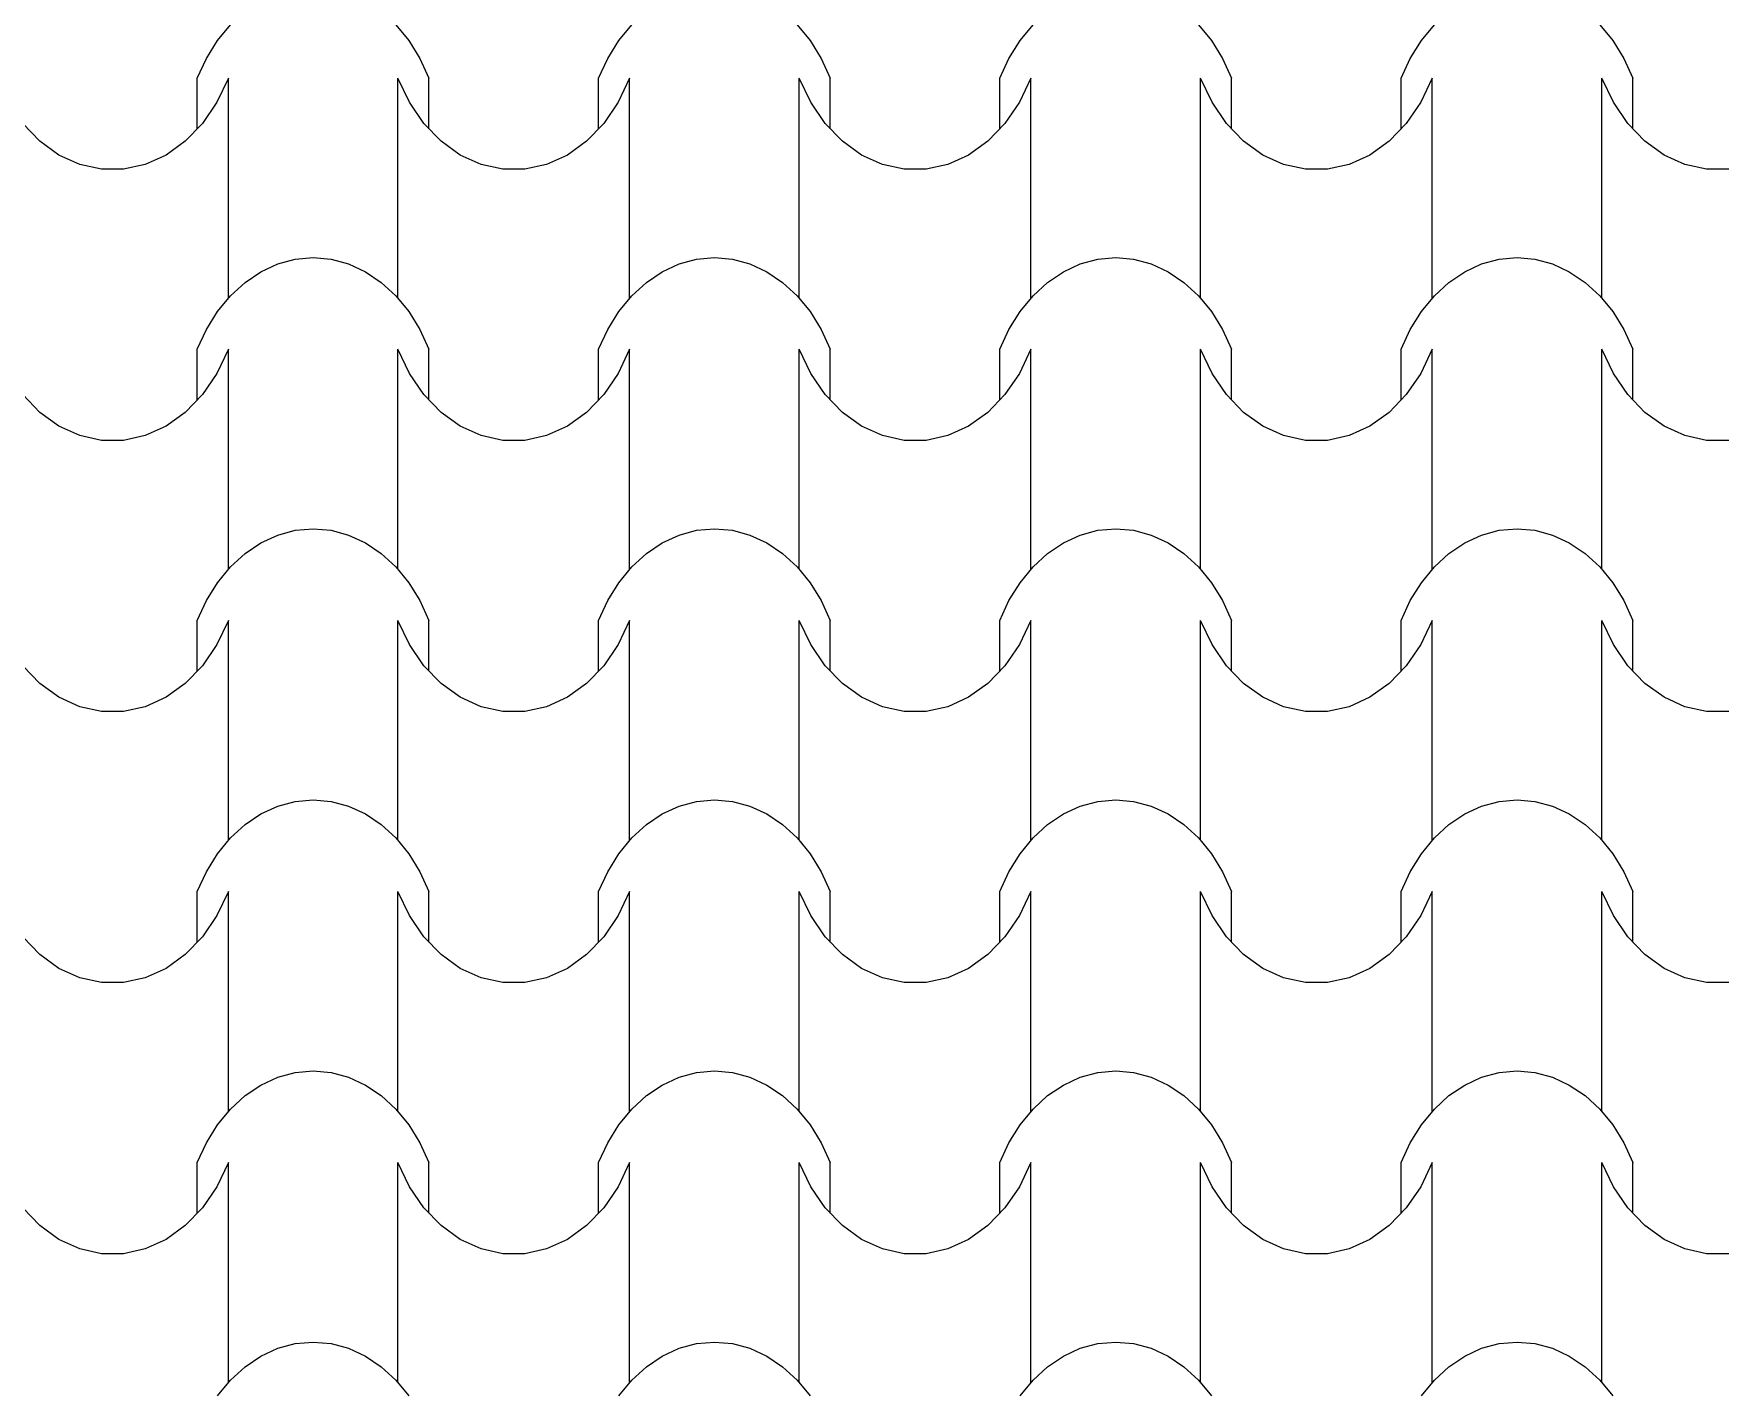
# Model space of a CAD drawing. Header units: millimetres. Extents: x 42452 to 2852333, y -419346 to 834876.
# Drawn here: x 2629564 to 2632409, y 653995 to 656276 of the extents above; entities that cross this region are included whole.
import ezdxf

# ---------------------------------------------------------------- set-up
doc = ezdxf.new("R2010")
doc.units = ezdxf.units.MM
doc.layers.add('M-2 keramitin shtrixi_Ном._пера__21_Pen_No__1', color=7, linetype='Continuous', lineweight=15)
doc.layers.add('memar', color=7, linetype='Continuous', lineweight=25)

# ---------------------------------------------------------------- blocks, each defined once
blk = doc.blocks.new('*X17')
at = {"layer": 'M-2 keramitin shtrixi_Ном._пера__21_Pen_No__1', "color": 7, "linetype": 'Continuous', "lineweight": 15}
for p, q in [((-256465.6, -1354445.5), (-256443.7, -1354418.9)), ((-256165.4, -1354418.9), (-256143.6, -1354445.5)), ((-255790, -1354445.5), (-255768.2, -1354418.9)), ((-255489.8, -1354418.9), (-255468, -1354445.5)), ((-255114.5, -1354445.5), (-255092.6, -1354418.9)), ((-254814.3, -1354418.9), (-254792.5, -1354445.5)), ((-254438.9, -1354445.5), (-254417.1, -1354418.9)), ((-254138.7, -1354418.9), (-254116.9, -1354445.5)), ((-256484.3, -1354475.7), (-256465.6, -1354445.5)), ((-256143.6, -1354445.5), (-256124.8, -1354475.7)), ((-255808.7, -1354475.7), (-255790, -1354445.5)), ((-255468, -1354445.5), (-255449.3, -1354475.7)), ((-255133.2, -1354475.7), (-255114.5, -1354445.5)), ((-254792.5, -1354445.5), (-254773.7, -1354475.7)), ((-254457.6, -1354475.7), (-254438.9, -1354445.5)), ((-254116.9, -1354445.5), (-254098.2, -1354475.7)), ((-256499.6, -1354509), (-256484.3, -1354475.7)), ((-256124.8, -1354475.7), (-256109.6, -1354509)), ((-255824, -1354509), (-255808.7, -1354475.7)), ((-255449.3, -1354475.7), (-255434, -1354509)), ((-255148.5, -1354509), (-255133.2, -1354475.7)), ((-254773.7, -1354475.7), (-254758.4, -1354509)), ((-254472.9, -1354509), (-254457.6, -1354475.7)), ((-254098.2, -1354475.7), (-254082.9, -1354509)), ((-256499.6, -1354594), (-256499.6, -1354509)), ((-256447.3, -1354509), (-256466.7, -1354549.5)), ((-256447.3, -1354694), (-256447.3, -1354509)), ((-256161.8, -1354694), (-256161.8, -1354509)), ((-256142.5, -1354549.5), (-256161.8, -1354509)), ((-256109.6, -1354594), (-256109.6, -1354509)), ((-255824, -1354594), (-255824, -1354509)), ((-255771.8, -1354509), (-255791.1, -1354549.5)), ((-255771.8, -1354694), (-255771.8, -1354509)), ((-255486.3, -1354694), (-255486.3, -1354509)), ((-255466.9, -1354549.5), (-255486.3, -1354509)), ((-255434, -1354594), (-255434, -1354509)), ((-255148.5, -1354594), (-255148.5, -1354509)), ((-255096.2, -1354509), (-255115.5, -1354549.5)), ((-255096.2, -1354694), (-255096.2, -1354509)), ((-254810.7, -1354694), (-254810.7, -1354509)), ((-254791.4, -1354549.5), (-254810.7, -1354509)), ((-254758.4, -1354594), (-254758.4, -1354509)), ((-254472.9, -1354594), (-254472.9, -1354509)), ((-254420.7, -1354509), (-254440, -1354549.5)), ((-254420.7, -1354694), (-254420.7, -1354509)), ((-254135.1, -1354694), (-254135.1, -1354509)), ((-254115.8, -1354549.5), (-254135.1, -1354509)), ((-254082.9, -1354594), (-254082.9, -1354509)), ((-256466.7, -1354549.5), (-256491.1, -1354585.2)), ((-256118.1, -1354585.2), (-256142.5, -1354549.5)), ((-255791.1, -1354549.5), (-255815.5, -1354585.2)), ((-255442.5, -1354585.2), (-255466.9, -1354549.5)), ((-255115.5, -1354549.5), (-255140, -1354585.2)), ((-254767, -1354585.2), (-254791.4, -1354549.5)), ((-254440, -1354549.5), (-254464.4, -1354585.2)), ((-254091.4, -1354585.2), (-254115.8, -1354549.5)), ((-256764.8, -1354615.1), (-256793.6, -1354585.2)), ((-256491.1, -1354585.2), (-256519.9, -1354615.1)), ((-256089.3, -1354615.1), (-256118.1, -1354585.2)), ((-255815.5, -1354585.2), (-255844.3, -1354615.1)), ((-255413.7, -1354615.1), (-255442.5, -1354585.2)), ((-255140, -1354585.2), (-255168.8, -1354615.1)), ((-254738.2, -1354615.1), (-254767, -1354585.2)), ((-254464.4, -1354585.2), (-254493.2, -1354615.1)), ((-254062.6, -1354615.1), (-254091.4, -1354585.2)), ((-256732.5, -1354638.3), (-256764.8, -1354615.1)), ((-256519.9, -1354615.1), (-256552.2, -1354638.3)), ((-256056.9, -1354638.3), (-256089.3, -1354615.1)), ((-255844.3, -1354615.1), (-255876.7, -1354638.3)), ((-255381.3, -1354638.3), (-255413.7, -1354615.1)), ((-255168.8, -1354615.1), (-255201.1, -1354638.3)), ((-254705.8, -1354638.3), (-254738.2, -1354615.1)), ((-254493.2, -1354615.1), (-254525.6, -1354638.3)), ((-254030.2, -1354638.3), (-254062.6, -1354615.1)), ((-256697.5, -1354654.2), (-256732.5, -1354638.3)), ((-256660.9, -1354662.3), (-256697.5, -1354654.2)), ((-256587.2, -1354654.2), (-256623.8, -1354662.3)), ((-256552.2, -1354638.3), (-256587.2, -1354654.2)), ((-256021.9, -1354654.2), (-256056.9, -1354638.3)), ((-255985.4, -1354662.3), (-256021.9, -1354654.2)), ((-255911.7, -1354654.2), (-255948.2, -1354662.3)), ((-255876.7, -1354638.3), (-255911.7, -1354654.2)), ((-255346.4, -1354654.2), (-255381.3, -1354638.3)), ((-255309.8, -1354662.3), (-255346.4, -1354654.2)), ((-255236.1, -1354654.2), (-255272.7, -1354662.3)), ((-255201.1, -1354638.3), (-255236.1, -1354654.2)), ((-254670.8, -1354654.2), (-254705.8, -1354638.3)), ((-254634.2, -1354662.3), (-254670.8, -1354654.2)), ((-254560.5, -1354654.2), (-254597.1, -1354662.3)), ((-254525.6, -1354638.3), (-254560.5, -1354654.2)), ((-253995.3, -1354654.2), (-254030.2, -1354638.3)), ((-253958.7, -1354662.3), (-253995.3, -1354654.2)), ((-256642.4, -1354662.3), (-256660.9, -1354662.3)), ((-256623.8, -1354662.3), (-256642.4, -1354662.3)), ((-255966.8, -1354662.3), (-255985.4, -1354662.3)), ((-255948.2, -1354662.3), (-255966.8, -1354662.3)), ((-255291.2, -1354662.3), (-255309.8, -1354662.3)), ((-255272.7, -1354662.3), (-255291.2, -1354662.3)), ((-254615.7, -1354662.3), (-254634.2, -1354662.3)), ((-254597.1, -1354662.3), (-254615.7, -1354662.3)), ((-253940.1, -1354662.3), (-253958.7, -1354662.3)), ((-253921.6, -1354662.3), (-253940.1, -1354662.3)), ((-256447.3, -1354879.1), (-256447.3, -1354694)), ((-256161.8, -1354879.1), (-256161.8, -1354694)), ((-255771.8, -1354879.1), (-255771.8, -1354694)), ((-255486.3, -1354879.1), (-255486.3, -1354694)), ((-255096.2, -1354879.1), (-255096.2, -1354694)), ((-254810.7, -1354879.1), (-254810.7, -1354694)), ((-254420.7, -1354879.1), (-254420.7, -1354694)), ((-254135.1, -1354879.1), (-254135.1, -1354694)), ((-256392.6, -1354834.7), (-256364.2, -1354821.6)), ((-256364.2, -1354821.6), (-256334.7, -1354813.7)), ((-256334.7, -1354813.7), (-256304.6, -1354811)), ((-256304.6, -1354811), (-256274.5, -1354813.7)), ((-256274.5, -1354813.7), (-256245, -1354821.6)), ((-256245, -1354821.6), (-256216.6, -1354834.7)), ((-255717, -1354834.7), (-255688.6, -1354821.6)), ((-255688.6, -1354821.6), (-255659.1, -1354813.7)), ((-255659.1, -1354813.7), (-255629, -1354811)), ((-255629, -1354811), (-255598.9, -1354813.7)), ((-255598.9, -1354813.7), (-255569.4, -1354821.6)), ((-255569.4, -1354821.6), (-255541, -1354834.7)), ((-255041.4, -1354834.7), (-255013.1, -1354821.6)), ((-255013.1, -1354821.6), (-254983.6, -1354813.7)), ((-254983.6, -1354813.7), (-254953.5, -1354811)), ((-254953.5, -1354811), (-254923.4, -1354813.7)), ((-254923.4, -1354813.7), (-254893.8, -1354821.6)), ((-254893.8, -1354821.6), (-254865.5, -1354834.7)), ((-254365.9, -1354834.7), (-254337.5, -1354821.6)), ((-254337.5, -1354821.6), (-254308, -1354813.7)), ((-254308, -1354813.7), (-254277.9, -1354811)), ((-254277.9, -1354811), (-254247.8, -1354813.7)), ((-254247.8, -1354813.7), (-254218.3, -1354821.6)), ((-254218.3, -1354821.6), (-254189.9, -1354834.7)), ((-256443.7, -1354875.2), (-256419.3, -1354852.7)), ((-256419.3, -1354852.7), (-256392.6, -1354834.7)), ((-256216.6, -1354834.7), (-256189.9, -1354852.7)), ((-256189.9, -1354852.7), (-256165.4, -1354875.2)), ((-255768.2, -1354875.2), (-255743.7, -1354852.7)), ((-255743.7, -1354852.7), (-255717, -1354834.7)), ((-255541, -1354834.7), (-255514.3, -1354852.7)), ((-255514.3, -1354852.7), (-255489.8, -1354875.2)), ((-255092.6, -1354875.2), (-255068.1, -1354852.7)), ((-255068.1, -1354852.7), (-255041.4, -1354834.7)), ((-254865.5, -1354834.7), (-254838.8, -1354852.7)), ((-254838.8, -1354852.7), (-254814.3, -1354875.2)), ((-254417.1, -1354875.2), (-254392.6, -1354852.7)), ((-254392.6, -1354852.7), (-254365.9, -1354834.7)), ((-254189.9, -1354834.7), (-254163.2, -1354852.7)), ((-254163.2, -1354852.7), (-254138.7, -1354875.2)), ((-256465.6, -1354901.8), (-256443.7, -1354875.2)), ((-256165.4, -1354875.2), (-256143.6, -1354901.8)), ((-255790, -1354901.8), (-255768.2, -1354875.2)), ((-255489.8, -1354875.2), (-255468, -1354901.8)), ((-255114.5, -1354901.8), (-255092.6, -1354875.2)), ((-254814.3, -1354875.2), (-254792.5, -1354901.8)), ((-254438.9, -1354901.8), (-254417.1, -1354875.2)), ((-254138.7, -1354875.2), (-254116.9, -1354901.8)), ((-256484.3, -1354932.1), (-256465.6, -1354901.8)), ((-256143.6, -1354901.8), (-256124.8, -1354932.1)), ((-255808.7, -1354932.1), (-255790, -1354901.8)), ((-255468, -1354901.8), (-255449.3, -1354932.1)), ((-255133.2, -1354932.1), (-255114.5, -1354901.8)), ((-254792.5, -1354901.8), (-254773.7, -1354932.1)), ((-254457.6, -1354932.1), (-254438.9, -1354901.8)), ((-254116.9, -1354901.8), (-254098.2, -1354932.1)), ((-256499.6, -1354965.3), (-256484.3, -1354932.1)), ((-256124.8, -1354932.1), (-256109.6, -1354965.3)), ((-255824, -1354965.3), (-255808.7, -1354932.1)), ((-255449.3, -1354932.1), (-255434, -1354965.3)), ((-255148.5, -1354965.3), (-255133.2, -1354932.1)), ((-254773.7, -1354932.1), (-254758.4, -1354965.3)), ((-254472.9, -1354965.3), (-254457.6, -1354932.1)), ((-254098.2, -1354932.1), (-254082.9, -1354965.3)), ((-256499.6, -1355050.4), (-256499.6, -1354965.3)), ((-256447.3, -1354965.3), (-256466.7, -1355005.8)), ((-256447.3, -1355150.4), (-256447.3, -1354965.3)), ((-256161.8, -1355150.4), (-256161.8, -1354965.3)), ((-256142.5, -1355005.8), (-256161.8, -1354965.3)), ((-256109.6, -1355050.4), (-256109.6, -1354965.3)), ((-255824, -1355050.4), (-255824, -1354965.3)), ((-255771.8, -1354965.3), (-255791.1, -1355005.8)), ((-255771.8, -1355150.4), (-255771.8, -1354965.3)), ((-255486.3, -1355150.4), (-255486.3, -1354965.3)), ((-255466.9, -1355005.8), (-255486.3, -1354965.3)), ((-255434, -1355050.4), (-255434, -1354965.3)), ((-255148.5, -1355050.4), (-255148.5, -1354965.3)), ((-255096.2, -1354965.3), (-255115.5, -1355005.8)), ((-255096.2, -1355150.4), (-255096.2, -1354965.3)), ((-254810.7, -1355150.4), (-254810.7, -1354965.3)), ((-254791.4, -1355005.8), (-254810.7, -1354965.3)), ((-254758.4, -1355050.4), (-254758.4, -1354965.3)), ((-254472.9, -1355050.4), (-254472.9, -1354965.3)), ((-254420.7, -1354965.3), (-254440, -1355005.8)), ((-254420.7, -1355150.4), (-254420.7, -1354965.3)), ((-254135.1, -1355150.4), (-254135.1, -1354965.3)), ((-254115.8, -1355005.8), (-254135.1, -1354965.3)), ((-254082.9, -1355050.4), (-254082.9, -1354965.3)), ((-256466.7, -1355005.8), (-256491.1, -1355041.5)), ((-256118.1, -1355041.5), (-256142.5, -1355005.8)), ((-255791.1, -1355005.8), (-255815.5, -1355041.5)), ((-255442.5, -1355041.5), (-255466.9, -1355005.8)), ((-255115.5, -1355005.8), (-255140, -1355041.5)), ((-254767, -1355041.5), (-254791.4, -1355005.8)), ((-254440, -1355005.8), (-254464.4, -1355041.5)), ((-254091.4, -1355041.5), (-254115.8, -1355005.8)), ((-256764.8, -1355071.5), (-256793.6, -1355041.5)), ((-256491.1, -1355041.5), (-256519.9, -1355071.5)), ((-256089.3, -1355071.5), (-256118.1, -1355041.5)), ((-255815.5, -1355041.5), (-255844.3, -1355071.5)), ((-255413.7, -1355071.5), (-255442.5, -1355041.5)), ((-255140, -1355041.5), (-255168.8, -1355071.5)), ((-254738.2, -1355071.5), (-254767, -1355041.5)), ((-254464.4, -1355041.5), (-254493.2, -1355071.5)), ((-254062.6, -1355071.5), (-254091.4, -1355041.5)), ((-256732.5, -1355094.7), (-256764.8, -1355071.5)), ((-256519.9, -1355071.5), (-256552.2, -1355094.7)), ((-256056.9, -1355094.7), (-256089.3, -1355071.5)), ((-255844.3, -1355071.5), (-255876.7, -1355094.7)), ((-255381.3, -1355094.7), (-255413.7, -1355071.5)), ((-255168.8, -1355071.5), (-255201.1, -1355094.7)), ((-254705.8, -1355094.7), (-254738.2, -1355071.5)), ((-254493.2, -1355071.5), (-254525.6, -1355094.7)), ((-254030.2, -1355094.7), (-254062.6, -1355071.5)), ((-256697.5, -1355110.6), (-256732.5, -1355094.7)), ((-256660.9, -1355118.6), (-256697.5, -1355110.6)), ((-256587.2, -1355110.6), (-256623.8, -1355118.6)), ((-256552.2, -1355094.7), (-256587.2, -1355110.6)), ((-256021.9, -1355110.6), (-256056.9, -1355094.7)), ((-255985.4, -1355118.6), (-256021.9, -1355110.6)), ((-255911.7, -1355110.6), (-255948.2, -1355118.6)), ((-255876.7, -1355094.7), (-255911.7, -1355110.6)), ((-255346.4, -1355110.6), (-255381.3, -1355094.7)), ((-255309.8, -1355118.6), (-255346.4, -1355110.6)), ((-255236.1, -1355110.6), (-255272.7, -1355118.6)), ((-255201.1, -1355094.7), (-255236.1, -1355110.6)), ((-254670.8, -1355110.6), (-254705.8, -1355094.7)), ((-254634.2, -1355118.6), (-254670.8, -1355110.6)), ((-254560.5, -1355110.6), (-254597.1, -1355118.6)), ((-254525.6, -1355094.7), (-254560.5, -1355110.6)), ((-253995.3, -1355110.6), (-254030.2, -1355094.7)), ((-253958.7, -1355118.6), (-253995.3, -1355110.6)), ((-256642.4, -1355118.6), (-256660.9, -1355118.6)), ((-256623.8, -1355118.6), (-256642.4, -1355118.6)), ((-255966.8, -1355118.6), (-255985.4, -1355118.6)), ((-255948.2, -1355118.6), (-255966.8, -1355118.6)), ((-255291.2, -1355118.6), (-255309.8, -1355118.6)), ((-255272.7, -1355118.6), (-255291.2, -1355118.6)), ((-254615.7, -1355118.6), (-254634.2, -1355118.6)), ((-254597.1, -1355118.6), (-254615.7, -1355118.6)), ((-253940.1, -1355118.6), (-253958.7, -1355118.6)), ((-253921.6, -1355118.6), (-253940.1, -1355118.6)), ((-256447.3, -1355335.5), (-256447.3, -1355150.4)), ((-256161.8, -1355335.5), (-256161.8, -1355150.4)), ((-255771.8, -1355335.5), (-255771.8, -1355150.4)), ((-255486.3, -1355335.5), (-255486.3, -1355150.4)), ((-255096.2, -1355335.5), (-255096.2, -1355150.4)), ((-254810.7, -1355335.5), (-254810.7, -1355150.4)), ((-254420.7, -1355335.5), (-254420.7, -1355150.4)), ((-254135.1, -1355335.5), (-254135.1, -1355150.4)), ((-256392.6, -1355291.1), (-256364.2, -1355278)), ((-256364.2, -1355278), (-256334.7, -1355270)), ((-256334.7, -1355270), (-256304.6, -1355267.3)), ((-256304.6, -1355267.3), (-256274.5, -1355270)), ((-256274.5, -1355270), (-256245, -1355278)), ((-256245, -1355278), (-256216.6, -1355291.1)), ((-255717, -1355291.1), (-255688.6, -1355278)), ((-255688.6, -1355278), (-255659.1, -1355270)), ((-255659.1, -1355270), (-255629, -1355267.3)), ((-255629, -1355267.3), (-255598.9, -1355270)), ((-255598.9, -1355270), (-255569.4, -1355278)), ((-255569.4, -1355278), (-255541, -1355291.1)), ((-255041.4, -1355291.1), (-255013.1, -1355278)), ((-255013.1, -1355278), (-254983.6, -1355270)), ((-254983.6, -1355270), (-254953.5, -1355267.3)), ((-254953.5, -1355267.3), (-254923.4, -1355270)), ((-254923.4, -1355270), (-254893.8, -1355278)), ((-254893.8, -1355278), (-254865.5, -1355291.1)), ((-254365.9, -1355291.1), (-254337.5, -1355278)), ((-254337.5, -1355278), (-254308, -1355270)), ((-254308, -1355270), (-254277.9, -1355267.3)), ((-254277.9, -1355267.3), (-254247.8, -1355270)), ((-254247.8, -1355270), (-254218.3, -1355278)), ((-254218.3, -1355278), (-254189.9, -1355291.1)), ((-256443.7, -1355331.6), (-256419.3, -1355309)), ((-256419.3, -1355309), (-256392.6, -1355291.1)), ((-256216.6, -1355291.1), (-256189.9, -1355309)), ((-256189.9, -1355309), (-256165.4, -1355331.6)), ((-255768.2, -1355331.6), (-255743.7, -1355309)), ((-255743.7, -1355309), (-255717, -1355291.1)), ((-255541, -1355291.1), (-255514.3, -1355309)), ((-255514.3, -1355309), (-255489.8, -1355331.6)), ((-255092.6, -1355331.6), (-255068.1, -1355309)), ((-255068.1, -1355309), (-255041.4, -1355291.1)), ((-254865.5, -1355291.1), (-254838.8, -1355309)), ((-254838.8, -1355309), (-254814.3, -1355331.6)), ((-254417.1, -1355331.6), (-254392.6, -1355309)), ((-254392.6, -1355309), (-254365.9, -1355291.1)), ((-254189.9, -1355291.1), (-254163.2, -1355309)), ((-254163.2, -1355309), (-254138.7, -1355331.6)), ((-256465.6, -1355358.2), (-256443.7, -1355331.6)), ((-256165.4, -1355331.6), (-256143.6, -1355358.2)), ((-255790, -1355358.2), (-255768.2, -1355331.6)), ((-255489.8, -1355331.6), (-255468, -1355358.2)), ((-255114.5, -1355358.2), (-255092.6, -1355331.6)), ((-254814.3, -1355331.6), (-254792.5, -1355358.2)), ((-254438.9, -1355358.2), (-254417.1, -1355331.6)), ((-254138.7, -1355331.6), (-254116.9, -1355358.2)), ((-256484.3, -1355388.4), (-256465.6, -1355358.2)), ((-256143.6, -1355358.2), (-256124.8, -1355388.4)), ((-255808.7, -1355388.4), (-255790, -1355358.2)), ((-255468, -1355358.2), (-255449.3, -1355388.4)), ((-255133.2, -1355388.4), (-255114.5, -1355358.2)), ((-254792.5, -1355358.2), (-254773.7, -1355388.4)), ((-254457.6, -1355388.4), (-254438.9, -1355358.2)), ((-254116.9, -1355358.2), (-254098.2, -1355388.4)), ((-256499.6, -1355421.7), (-256484.3, -1355388.4)), ((-256124.8, -1355388.4), (-256109.6, -1355421.7)), ((-255824, -1355421.7), (-255808.7, -1355388.4)), ((-255449.3, -1355388.4), (-255434, -1355421.7)), ((-255148.5, -1355421.7), (-255133.2, -1355388.4)), ((-254773.7, -1355388.4), (-254758.4, -1355421.7)), ((-254472.9, -1355421.7), (-254457.6, -1355388.4)), ((-254098.2, -1355388.4), (-254082.9, -1355421.7)), ((-256499.6, -1355506.7), (-256499.6, -1355421.7)), ((-256447.3, -1355421.7), (-256466.7, -1355462.2)), ((-256447.3, -1355606.7), (-256447.3, -1355421.7)), ((-256161.8, -1355606.7), (-256161.8, -1355421.7)), ((-256142.5, -1355462.2), (-256161.8, -1355421.7)), ((-256109.6, -1355506.7), (-256109.6, -1355421.7)), ((-255824, -1355506.7), (-255824, -1355421.7)), ((-255771.8, -1355421.7), (-255791.1, -1355462.2)), ((-255771.8, -1355606.7), (-255771.8, -1355421.7)), ((-255486.3, -1355606.7), (-255486.3, -1355421.7)), ((-255466.9, -1355462.2), (-255486.3, -1355421.7)), ((-255434, -1355506.7), (-255434, -1355421.7)), ((-255148.5, -1355506.7), (-255148.5, -1355421.7)), ((-255096.2, -1355421.7), (-255115.5, -1355462.2)), ((-255096.2, -1355606.7), (-255096.2, -1355421.7)), ((-254810.7, -1355606.7), (-254810.7, -1355421.7)), ((-254791.4, -1355462.2), (-254810.7, -1355421.7)), ((-254758.4, -1355506.7), (-254758.4, -1355421.7)), ((-254472.9, -1355506.7), (-254472.9, -1355421.7)), ((-254420.7, -1355421.7), (-254440, -1355462.2)), ((-254420.7, -1355606.7), (-254420.7, -1355421.7)), ((-254135.1, -1355606.7), (-254135.1, -1355421.7)), ((-254115.8, -1355462.2), (-254135.1, -1355421.7)), ((-254082.9, -1355506.7), (-254082.9, -1355421.7)), ((-256466.7, -1355462.2), (-256491.1, -1355497.9)), ((-256118.1, -1355497.9), (-256142.5, -1355462.2)), ((-255791.1, -1355462.2), (-255815.5, -1355497.9)), ((-255442.5, -1355497.9), (-255466.9, -1355462.2)), ((-255115.5, -1355462.2), (-255140, -1355497.9)), ((-254767, -1355497.9), (-254791.4, -1355462.2)), ((-254440, -1355462.2), (-254464.4, -1355497.9)), ((-254091.4, -1355497.9), (-254115.8, -1355462.2)), ((-256764.8, -1355527.8), (-256793.6, -1355497.9)), ((-256491.1, -1355497.9), (-256519.9, -1355527.8)), ((-256089.3, -1355527.8), (-256118.1, -1355497.9)), ((-255815.5, -1355497.9), (-255844.3, -1355527.8)), ((-255413.7, -1355527.8), (-255442.5, -1355497.9)), ((-255140, -1355497.9), (-255168.8, -1355527.8)), ((-254738.2, -1355527.8), (-254767, -1355497.9)), ((-254464.4, -1355497.9), (-254493.2, -1355527.8)), ((-254062.6, -1355527.8), (-254091.4, -1355497.9)), ((-256732.5, -1355551), (-256764.8, -1355527.8)), ((-256519.9, -1355527.8), (-256552.2, -1355551)), ((-256056.9, -1355551), (-256089.3, -1355527.8)), ((-255844.3, -1355527.8), (-255876.7, -1355551)), ((-255381.3, -1355551), (-255413.7, -1355527.8)), ((-255168.8, -1355527.8), (-255201.1, -1355551)), ((-254705.8, -1355551), (-254738.2, -1355527.8)), ((-254493.2, -1355527.8), (-254525.6, -1355551)), ((-254030.2, -1355551), (-254062.6, -1355527.8)), ((-256697.5, -1355566.9), (-256732.5, -1355551)), ((-256660.9, -1355575), (-256697.5, -1355566.9)), ((-256587.2, -1355566.9), (-256623.8, -1355575)), ((-256552.2, -1355551), (-256587.2, -1355566.9)), ((-256021.9, -1355566.9), (-256056.9, -1355551)), ((-255985.4, -1355575), (-256021.9, -1355566.9)), ((-255911.7, -1355566.9), (-255948.2, -1355575)), ((-255876.7, -1355551), (-255911.7, -1355566.9)), ((-255346.4, -1355566.9), (-255381.3, -1355551)), ((-255309.8, -1355575), (-255346.4, -1355566.9)), ((-255236.1, -1355566.9), (-255272.7, -1355575)), ((-255201.1, -1355551), (-255236.1, -1355566.9)), ((-254670.8, -1355566.9), (-254705.8, -1355551)), ((-254634.2, -1355575), (-254670.8, -1355566.9)), ((-254560.5, -1355566.9), (-254597.1, -1355575)), ((-254525.6, -1355551), (-254560.5, -1355566.9)), ((-253995.3, -1355566.9), (-254030.2, -1355551)), ((-253958.7, -1355575), (-253995.3, -1355566.9)), ((-256642.4, -1355575), (-256660.9, -1355575)), ((-256623.8, -1355575), (-256642.4, -1355575)), ((-255966.8, -1355575), (-255985.4, -1355575)), ((-255948.2, -1355575), (-255966.8, -1355575)), ((-255291.2, -1355575), (-255309.8, -1355575)), ((-255272.7, -1355575), (-255291.2, -1355575)), ((-254615.7, -1355575), (-254634.2, -1355575)), ((-254597.1, -1355575), (-254615.7, -1355575)), ((-253940.1, -1355575), (-253958.7, -1355575)), ((-253921.6, -1355575), (-253940.1, -1355575)), ((-256447.3, -1355791.8), (-256447.3, -1355606.7)), ((-256161.8, -1355791.8), (-256161.8, -1355606.7)), ((-255771.8, -1355791.8), (-255771.8, -1355606.7)), ((-255486.3, -1355791.8), (-255486.3, -1355606.7)), ((-255096.2, -1355791.8), (-255096.2, -1355606.7)), ((-254810.7, -1355791.8), (-254810.7, -1355606.7)), ((-254420.7, -1355791.8), (-254420.7, -1355606.7)), ((-254135.1, -1355791.8), (-254135.1, -1355606.7)), ((-256392.6, -1355747.4), (-256364.2, -1355734.3)), ((-256364.2, -1355734.3), (-256334.7, -1355726.4)), ((-256334.7, -1355726.4), (-256304.6, -1355723.7)), ((-256304.6, -1355723.7), (-256274.5, -1355726.4)), ((-256274.5, -1355726.4), (-256245, -1355734.3)), ((-256245, -1355734.3), (-256216.6, -1355747.4)), ((-255717, -1355747.4), (-255688.6, -1355734.3)), ((-255688.6, -1355734.3), (-255659.1, -1355726.4)), ((-255659.1, -1355726.4), (-255629, -1355723.7)), ((-255629, -1355723.7), (-255598.9, -1355726.4)), ((-255598.9, -1355726.4), (-255569.4, -1355734.3)), ((-255569.4, -1355734.3), (-255541, -1355747.4)), ((-255041.4, -1355747.4), (-255013.1, -1355734.3)), ((-255013.1, -1355734.3), (-254983.6, -1355726.4)), ((-254983.6, -1355726.4), (-254953.5, -1355723.7)), ((-254953.5, -1355723.7), (-254923.4, -1355726.4)), ((-254923.4, -1355726.4), (-254893.8, -1355734.3)), ((-254893.8, -1355734.3), (-254865.5, -1355747.4)), ((-254365.9, -1355747.4), (-254337.5, -1355734.3)), ((-254337.5, -1355734.3), (-254308, -1355726.4)), ((-254308, -1355726.4), (-254277.9, -1355723.7)), ((-254277.9, -1355723.7), (-254247.8, -1355726.4)), ((-254247.8, -1355726.4), (-254218.3, -1355734.3)), ((-254218.3, -1355734.3), (-254189.9, -1355747.4)), ((-256443.7, -1355787.9), (-256419.3, -1355765.4)), ((-256419.3, -1355765.4), (-256392.6, -1355747.4)), ((-256216.6, -1355747.4), (-256189.9, -1355765.4)), ((-256189.9, -1355765.4), (-256165.4, -1355787.9)), ((-255768.2, -1355787.9), (-255743.7, -1355765.4)), ((-255743.7, -1355765.4), (-255717, -1355747.4)), ((-255541, -1355747.4), (-255514.3, -1355765.4)), ((-255514.3, -1355765.4), (-255489.8, -1355787.9)), ((-255092.6, -1355787.9), (-255068.1, -1355765.4)), ((-255068.1, -1355765.4), (-255041.4, -1355747.4)), ((-254865.5, -1355747.4), (-254838.8, -1355765.4)), ((-254838.8, -1355765.4), (-254814.3, -1355787.9)), ((-254417.1, -1355787.9), (-254392.6, -1355765.4)), ((-254392.6, -1355765.4), (-254365.9, -1355747.4)), ((-254189.9, -1355747.4), (-254163.2, -1355765.4)), ((-254163.2, -1355765.4), (-254138.7, -1355787.9)), ((-256465.6, -1355814.5), (-256443.7, -1355787.9)), ((-256165.4, -1355787.9), (-256143.6, -1355814.5)), ((-255790, -1355814.5), (-255768.2, -1355787.9)), ((-255489.8, -1355787.9), (-255468, -1355814.5)), ((-255114.5, -1355814.5), (-255092.6, -1355787.9)), ((-254814.3, -1355787.9), (-254792.5, -1355814.5)), ((-254438.9, -1355814.5), (-254417.1, -1355787.9)), ((-254138.7, -1355787.9), (-254116.9, -1355814.5)), ((-256484.3, -1355844.8), (-256465.6, -1355814.5)), ((-256143.6, -1355814.5), (-256124.8, -1355844.8)), ((-255808.7, -1355844.8), (-255790, -1355814.5)), ((-255468, -1355814.5), (-255449.3, -1355844.8)), ((-255133.2, -1355844.8), (-255114.5, -1355814.5)), ((-254792.5, -1355814.5), (-254773.7, -1355844.8)), ((-254457.6, -1355844.8), (-254438.9, -1355814.5)), ((-254116.9, -1355814.5), (-254098.2, -1355844.8)), ((-256499.6, -1355878), (-256484.3, -1355844.8)), ((-256124.8, -1355844.8), (-256109.6, -1355878)), ((-255824, -1355878), (-255808.7, -1355844.8)), ((-255449.3, -1355844.8), (-255434, -1355878)), ((-255148.5, -1355878), (-255133.2, -1355844.8)), ((-254773.7, -1355844.8), (-254758.4, -1355878)), ((-254472.9, -1355878), (-254457.6, -1355844.8)), ((-254098.2, -1355844.8), (-254082.9, -1355878)), ((-256499.6, -1355963.1), (-256499.6, -1355878)), ((-256447.3, -1355878), (-256466.7, -1355918.5)), ((-256447.3, -1356063.1), (-256447.3, -1355878)), ((-256161.8, -1356063.1), (-256161.8, -1355878)), ((-256142.5, -1355918.5), (-256161.8, -1355878)), ((-256109.6, -1355963.1), (-256109.6, -1355878)), ((-255824, -1355963.1), (-255824, -1355878)), ((-255771.8, -1355878), (-255791.1, -1355918.5)), ((-255771.8, -1356063.1), (-255771.8, -1355878)), ((-255486.3, -1356063.1), (-255486.3, -1355878)), ((-255466.9, -1355918.5), (-255486.3, -1355878)), ((-255434, -1355963.1), (-255434, -1355878)), ((-255148.5, -1355963.1), (-255148.5, -1355878)), ((-255096.2, -1355878), (-255115.5, -1355918.5)), ((-255096.2, -1356063.1), (-255096.2, -1355878)), ((-254810.7, -1356063.1), (-254810.7, -1355878)), ((-254791.4, -1355918.5), (-254810.7, -1355878)), ((-254758.4, -1355963.1), (-254758.4, -1355878)), ((-254472.9, -1355963.1), (-254472.9, -1355878)), ((-254420.7, -1355878), (-254440, -1355918.5)), ((-254420.7, -1356063.1), (-254420.7, -1355878)), ((-254135.1, -1356063.1), (-254135.1, -1355878)), ((-254115.8, -1355918.5), (-254135.1, -1355878)), ((-254082.9, -1355963.1), (-254082.9, -1355878)), ((-256466.7, -1355918.5), (-256491.1, -1355954.2)), ((-256118.1, -1355954.2), (-256142.5, -1355918.5)), ((-255791.1, -1355918.5), (-255815.5, -1355954.2)), ((-255442.5, -1355954.2), (-255466.9, -1355918.5)), ((-255115.5, -1355918.5), (-255140, -1355954.2)), ((-254767, -1355954.2), (-254791.4, -1355918.5)), ((-254440, -1355918.5), (-254464.4, -1355954.2)), ((-254091.4, -1355954.2), (-254115.8, -1355918.5)), ((-256764.8, -1355984.2), (-256793.6, -1355954.2)), ((-256491.1, -1355954.2), (-256519.9, -1355984.2)), ((-256089.3, -1355984.2), (-256118.1, -1355954.2)), ((-255815.5, -1355954.2), (-255844.3, -1355984.2)), ((-255413.7, -1355984.2), (-255442.5, -1355954.2)), ((-255140, -1355954.2), (-255168.8, -1355984.2)), ((-254738.2, -1355984.2), (-254767, -1355954.2)), ((-254464.4, -1355954.2), (-254493.2, -1355984.2)), ((-254062.6, -1355984.2), (-254091.4, -1355954.2)), ((-256732.5, -1356007.4), (-256764.8, -1355984.2)), ((-256519.9, -1355984.2), (-256552.2, -1356007.4)), ((-256056.9, -1356007.4), (-256089.3, -1355984.2)), ((-255844.3, -1355984.2), (-255876.7, -1356007.4)), ((-255381.3, -1356007.4), (-255413.7, -1355984.2)), ((-255168.8, -1355984.2), (-255201.1, -1356007.4)), ((-254705.8, -1356007.4), (-254738.2, -1355984.2)), ((-254493.2, -1355984.2), (-254525.6, -1356007.4)), ((-254030.2, -1356007.4), (-254062.6, -1355984.2)), ((-256697.5, -1356023.3), (-256732.5, -1356007.4)), ((-256660.9, -1356031.3), (-256697.5, -1356023.3)), ((-256587.2, -1356023.3), (-256623.8, -1356031.3)), ((-256552.2, -1356007.4), (-256587.2, -1356023.3)), ((-256021.9, -1356023.3), (-256056.9, -1356007.4)), ((-255985.4, -1356031.3), (-256021.9, -1356023.3)), ((-255911.7, -1356023.3), (-255948.2, -1356031.3)), ((-255876.7, -1356007.4), (-255911.7, -1356023.3)), ((-255346.4, -1356023.3), (-255381.3, -1356007.4)), ((-255309.8, -1356031.3), (-255346.4, -1356023.3)), ((-255236.1, -1356023.3), (-255272.7, -1356031.3)), ((-255201.1, -1356007.4), (-255236.1, -1356023.3)), ((-254670.8, -1356023.3), (-254705.8, -1356007.4)), ((-254634.2, -1356031.3), (-254670.8, -1356023.3)), ((-254560.5, -1356023.3), (-254597.1, -1356031.3)), ((-254525.6, -1356007.4), (-254560.5, -1356023.3)), ((-253995.3, -1356023.3), (-254030.2, -1356007.4)), ((-253958.7, -1356031.3), (-253995.3, -1356023.3)), ((-256642.4, -1356031.3), (-256660.9, -1356031.3)), ((-256623.8, -1356031.3), (-256642.4, -1356031.3)), ((-255966.8, -1356031.3), (-255985.4, -1356031.3)), ((-255948.2, -1356031.3), (-255966.8, -1356031.3)), ((-255291.2, -1356031.3), (-255309.8, -1356031.3)), ((-255272.7, -1356031.3), (-255291.2, -1356031.3)), ((-254615.7, -1356031.3), (-254634.2, -1356031.3)), ((-254597.1, -1356031.3), (-254615.7, -1356031.3)), ((-253940.1, -1356031.3), (-253958.7, -1356031.3)), ((-253921.6, -1356031.3), (-253940.1, -1356031.3)), ((-256447.3, -1356248.2), (-256447.3, -1356063.1)), ((-256161.8, -1356248.2), (-256161.8, -1356063.1)), ((-255771.8, -1356248.2), (-255771.8, -1356063.1)), ((-255486.3, -1356248.2), (-255486.3, -1356063.1)), ((-255096.2, -1356248.2), (-255096.2, -1356063.1)), ((-254810.7, -1356248.2), (-254810.7, -1356063.1)), ((-254420.7, -1356248.2), (-254420.7, -1356063.1)), ((-254135.1, -1356248.2), (-254135.1, -1356063.1)), ((-256392.6, -1356203.8), (-256364.2, -1356190.7)), ((-256364.2, -1356190.7), (-256334.7, -1356182.7)), ((-256334.7, -1356182.7), (-256304.6, -1356180)), ((-256304.6, -1356180), (-256274.5, -1356182.7)), ((-256274.5, -1356182.7), (-256245, -1356190.7)), ((-256245, -1356190.7), (-256216.6, -1356203.8)), ((-255717, -1356203.8), (-255688.6, -1356190.7)), ((-255688.6, -1356190.7), (-255659.1, -1356182.7)), ((-255659.1, -1356182.7), (-255629, -1356180)), ((-255629, -1356180), (-255598.9, -1356182.7)), ((-255598.9, -1356182.7), (-255569.4, -1356190.7)), ((-255569.4, -1356190.7), (-255541, -1356203.8)), ((-255041.4, -1356203.8), (-255013.1, -1356190.7)), ((-255013.1, -1356190.7), (-254983.6, -1356182.7)), ((-254983.6, -1356182.7), (-254953.5, -1356180)), ((-254953.5, -1356180), (-254923.4, -1356182.7)), ((-254923.4, -1356182.7), (-254893.8, -1356190.7)), ((-254893.8, -1356190.7), (-254865.5, -1356203.8)), ((-254365.9, -1356203.8), (-254337.5, -1356190.7)), ((-254337.5, -1356190.7), (-254308, -1356182.7)), ((-254308, -1356182.7), (-254277.9, -1356180)), ((-254277.9, -1356180), (-254247.8, -1356182.7)), ((-254247.8, -1356182.7), (-254218.3, -1356190.7)), ((-254218.3, -1356190.7), (-254189.9, -1356203.8)), ((-256443.7, -1356244.3), (-256419.3, -1356221.7)), ((-256419.3, -1356221.7), (-256392.6, -1356203.8)), ((-256216.6, -1356203.8), (-256189.9, -1356221.7)), ((-256189.9, -1356221.7), (-256165.4, -1356244.3)), ((-255768.2, -1356244.3), (-255743.7, -1356221.7)), ((-255743.7, -1356221.7), (-255717, -1356203.8)), ((-255541, -1356203.8), (-255514.3, -1356221.7)), ((-255514.3, -1356221.7), (-255489.8, -1356244.3)), ((-255092.6, -1356244.3), (-255068.1, -1356221.7)), ((-255068.1, -1356221.7), (-255041.4, -1356203.8)), ((-254865.5, -1356203.8), (-254838.8, -1356221.7)), ((-254838.8, -1356221.7), (-254814.3, -1356244.3)), ((-254417.1, -1356244.3), (-254392.6, -1356221.7)), ((-254392.6, -1356221.7), (-254365.9, -1356203.8)), ((-254189.9, -1356203.8), (-254163.2, -1356221.7)), ((-254163.2, -1356221.7), (-254138.7, -1356244.3)), ((-256465.6, -1356270.9), (-256443.7, -1356244.3)), ((-256165.4, -1356244.3), (-256143.6, -1356270.9)), ((-255790, -1356270.9), (-255768.2, -1356244.3)), ((-255489.8, -1356244.3), (-255468, -1356270.9)), ((-255114.5, -1356270.9), (-255092.6, -1356244.3)), ((-254814.3, -1356244.3), (-254792.5, -1356270.9)), ((-254438.9, -1356270.9), (-254417.1, -1356244.3)), ((-254138.7, -1356244.3), (-254116.9, -1356270.9)), ((-256484.3, -1356301.1), (-256465.6, -1356270.9)), ((-256143.6, -1356270.9), (-256124.8, -1356301.1)), ((-255808.7, -1356301.1), (-255790, -1356270.9)), ((-255468, -1356270.9), (-255449.3, -1356301.1)), ((-255133.2, -1356301.1), (-255114.5, -1356270.9)), ((-254792.5, -1356270.9), (-254773.7, -1356301.1)), ((-254457.6, -1356301.1), (-254438.9, -1356270.9)), ((-254116.9, -1356270.9), (-254098.2, -1356301.1)), ((-256499.6, -1356334.4), (-256484.3, -1356301.1)), ((-256124.8, -1356301.1), (-256109.6, -1356334.4)), ((-255824, -1356334.4), (-255808.7, -1356301.1)), ((-255449.3, -1356301.1), (-255434, -1356334.4)), ((-255148.5, -1356334.4), (-255133.2, -1356301.1)), ((-254773.7, -1356301.1), (-254758.4, -1356334.4)), ((-254472.9, -1356334.4), (-254457.6, -1356301.1)), ((-254098.2, -1356301.1), (-254082.9, -1356334.4)), ((-256499.6, -1356419.4), (-256499.6, -1356334.4)), ((-256447.3, -1356334.4), (-256466.7, -1356374.9)), ((-256447.3, -1356519.4), (-256447.3, -1356334.4)), ((-256161.8, -1356519.4), (-256161.8, -1356334.4)), ((-256142.5, -1356374.9), (-256161.8, -1356334.4)), ((-256109.6, -1356419.4), (-256109.6, -1356334.4)), ((-255824, -1356419.4), (-255824, -1356334.4)), ((-255771.8, -1356334.4), (-255791.1, -1356374.9)), ((-255771.8, -1356519.4), (-255771.8, -1356334.4)), ((-255486.3, -1356519.4), (-255486.3, -1356334.4)), ((-255466.9, -1356374.9), (-255486.3, -1356334.4)), ((-255434, -1356419.4), (-255434, -1356334.4)), ((-255148.5, -1356419.4), (-255148.5, -1356334.4)), ((-255096.2, -1356334.4), (-255115.5, -1356374.9)), ((-255096.2, -1356519.4), (-255096.2, -1356334.4)), ((-254810.7, -1356519.4), (-254810.7, -1356334.4)), ((-254791.4, -1356374.9), (-254810.7, -1356334.4)), ((-254758.4, -1356419.4), (-254758.4, -1356334.4)), ((-254472.9, -1356419.4), (-254472.9, -1356334.4)), ((-254420.7, -1356334.4), (-254440, -1356374.9)), ((-254420.7, -1356519.4), (-254420.7, -1356334.4)), ((-254135.1, -1356519.4), (-254135.1, -1356334.4)), ((-254115.8, -1356374.9), (-254135.1, -1356334.4)), ((-254082.9, -1356419.4), (-254082.9, -1356334.4)), ((-256466.7, -1356374.9), (-256491.1, -1356410.6)), ((-256118.1, -1356410.6), (-256142.5, -1356374.9)), ((-255791.1, -1356374.9), (-255815.5, -1356410.6)), ((-255442.5, -1356410.6), (-255466.9, -1356374.9)), ((-255115.5, -1356374.9), (-255140, -1356410.6)), ((-254767, -1356410.6), (-254791.4, -1356374.9)), ((-254440, -1356374.9), (-254464.4, -1356410.6)), ((-254091.4, -1356410.6), (-254115.8, -1356374.9)), ((-256764.8, -1356440.5), (-256793.6, -1356410.6)), ((-256491.1, -1356410.6), (-256519.9, -1356440.5)), ((-256089.3, -1356440.5), (-256118.1, -1356410.6)), ((-255815.5, -1356410.6), (-255844.3, -1356440.5)), ((-255413.7, -1356440.5), (-255442.5, -1356410.6)), ((-255140, -1356410.6), (-255168.8, -1356440.5)), ((-254738.2, -1356440.5), (-254767, -1356410.6)), ((-254464.4, -1356410.6), (-254493.2, -1356440.5)), ((-254062.6, -1356440.5), (-254091.4, -1356410.6)), ((-256732.5, -1356463.7), (-256764.8, -1356440.5)), ((-256519.9, -1356440.5), (-256552.2, -1356463.7)), ((-256056.9, -1356463.7), (-256089.3, -1356440.5)), ((-255844.3, -1356440.5), (-255876.7, -1356463.7)), ((-255381.3, -1356463.7), (-255413.7, -1356440.5)), ((-255168.8, -1356440.5), (-255201.1, -1356463.7)), ((-254705.8, -1356463.7), (-254738.2, -1356440.5)), ((-254493.2, -1356440.5), (-254525.6, -1356463.7)), ((-254030.2, -1356463.7), (-254062.6, -1356440.5)), ((-256697.5, -1356479.6), (-256732.5, -1356463.7)), ((-256552.2, -1356463.7), (-256587.2, -1356479.6)), ((-256021.9, -1356479.6), (-256056.9, -1356463.7)), ((-255876.7, -1356463.7), (-255911.7, -1356479.6)), ((-255346.4, -1356479.6), (-255381.3, -1356463.7)), ((-255201.1, -1356463.7), (-255236.1, -1356479.6)), ((-254670.8, -1356479.6), (-254705.8, -1356463.7)), ((-254525.6, -1356463.7), (-254560.5, -1356479.6)), ((-253995.3, -1356479.6), (-254030.2, -1356463.7)), ((-256660.9, -1356487.7), (-256697.5, -1356479.6)), ((-256642.4, -1356487.7), (-256660.9, -1356487.7)), ((-256623.8, -1356487.7), (-256642.4, -1356487.7)), ((-256587.2, -1356479.6), (-256623.8, -1356487.7)), ((-255985.4, -1356487.7), (-256021.9, -1356479.6)), ((-255966.8, -1356487.7), (-255985.4, -1356487.7)), ((-255948.2, -1356487.7), (-255966.8, -1356487.7)), ((-255911.7, -1356479.6), (-255948.2, -1356487.7)), ((-255309.8, -1356487.7), (-255346.4, -1356479.6)), ((-255291.2, -1356487.7), (-255309.8, -1356487.7)), ((-255272.7, -1356487.7), (-255291.2, -1356487.7)), ((-255236.1, -1356479.6), (-255272.7, -1356487.7)), ((-254634.2, -1356487.7), (-254670.8, -1356479.6)), ((-254615.7, -1356487.7), (-254634.2, -1356487.7)), ((-254597.1, -1356487.7), (-254615.7, -1356487.7)), ((-254560.5, -1356479.6), (-254597.1, -1356487.7)), ((-253958.7, -1356487.7), (-253995.3, -1356479.6)), ((-253940.1, -1356487.7), (-253958.7, -1356487.7)), ((-253921.6, -1356487.7), (-253940.1, -1356487.7)), ((-256447.3, -1356704.5), (-256447.3, -1356519.4)), ((-256161.8, -1356704.5), (-256161.8, -1356519.4)), ((-255771.8, -1356704.5), (-255771.8, -1356519.4)), ((-255486.3, -1356704.5), (-255486.3, -1356519.4)), ((-255096.2, -1356704.5), (-255096.2, -1356519.4)), ((-254810.7, -1356704.5), (-254810.7, -1356519.4)), ((-254420.7, -1356704.5), (-254420.7, -1356519.4)), ((-254135.1, -1356704.5), (-254135.1, -1356519.4)), ((-256392.6, -1356660.1), (-256364.2, -1356647)), ((-256364.2, -1356647), (-256334.7, -1356639.1)), ((-256334.7, -1356639.1), (-256304.6, -1356636.4)), ((-256304.6, -1356636.4), (-256274.5, -1356639.1)), ((-256274.5, -1356639.1), (-256245, -1356647)), ((-256245, -1356647), (-256216.6, -1356660.1)), ((-255717, -1356660.1), (-255688.6, -1356647)), ((-255688.6, -1356647), (-255659.1, -1356639.1)), ((-255659.1, -1356639.1), (-255629, -1356636.4)), ((-255629, -1356636.4), (-255598.9, -1356639.1)), ((-255598.9, -1356639.1), (-255569.4, -1356647)), ((-255569.4, -1356647), (-255541, -1356660.1)), ((-255041.4, -1356660.1), (-255013.1, -1356647)), ((-255013.1, -1356647), (-254983.6, -1356639.1)), ((-254983.6, -1356639.1), (-254953.5, -1356636.4)), ((-254953.5, -1356636.4), (-254923.4, -1356639.1)), ((-254923.4, -1356639.1), (-254893.8, -1356647)), ((-254893.8, -1356647), (-254865.5, -1356660.1)), ((-254365.9, -1356660.1), (-254337.5, -1356647)), ((-254337.5, -1356647), (-254308, -1356639.1)), ((-254308, -1356639.1), (-254277.9, -1356636.4)), ((-254277.9, -1356636.4), (-254247.8, -1356639.1)), ((-254247.8, -1356639.1), (-254218.3, -1356647)), ((-254218.3, -1356647), (-254189.9, -1356660.1)), ((-256443.7, -1356700.6), (-256419.3, -1356678.1)), ((-256419.3, -1356678.1), (-256392.6, -1356660.1)), ((-256216.6, -1356660.1), (-256189.9, -1356678.1)), ((-256189.9, -1356678.1), (-256165.4, -1356700.6)), ((-255768.2, -1356700.6), (-255743.7, -1356678.1)), ((-255743.7, -1356678.1), (-255717, -1356660.1)), ((-255541, -1356660.1), (-255514.3, -1356678.1)), ((-255514.3, -1356678.1), (-255489.8, -1356700.6)), ((-255092.6, -1356700.6), (-255068.1, -1356678.1)), ((-255068.1, -1356678.1), (-255041.4, -1356660.1)), ((-254865.5, -1356660.1), (-254838.8, -1356678.1)), ((-254838.8, -1356678.1), (-254814.3, -1356700.6)), ((-254417.1, -1356700.6), (-254392.6, -1356678.1)), ((-254392.6, -1356678.1), (-254365.9, -1356660.1)), ((-254189.9, -1356660.1), (-254163.2, -1356678.1)), ((-254163.2, -1356678.1), (-254138.7, -1356700.6)), ((-256465.6, -1356727.2), (-256443.7, -1356700.6)), ((-256165.4, -1356700.6), (-256143.6, -1356727.2)), ((-255790, -1356727.2), (-255768.2, -1356700.6)), ((-255489.8, -1356700.6), (-255468, -1356727.2)), ((-255114.5, -1356727.2), (-255092.6, -1356700.6)), ((-254814.3, -1356700.6), (-254792.5, -1356727.2)), ((-254438.9, -1356727.2), (-254417.1, -1356700.6)), ((-254138.7, -1356700.6), (-254116.9, -1356727.2))]:
    blk.add_line(p, q, dxfattribs=at)
blk = doc.blocks.new('Fill_2')
at = {"layer": 'M-2 keramitin shtrixi_Ном._пера__21_Pen_No__1', "color": 7, "linetype": 'Continuous', "lineweight": 15}
blk.add_blockref('*X17', (0, 0), dxfattribs=at)

msp = doc.modelspace()

# ---------------------------------------------------------------- block references
at = {"layer": 'memar', "color": 7, "linetype": 'Continuous', "lineweight": 25}
msp.add_blockref('Fill_2', (2886339.40236, 2010710.49399), dxfattribs=at)

doc.saveas('drawing.dxf')
